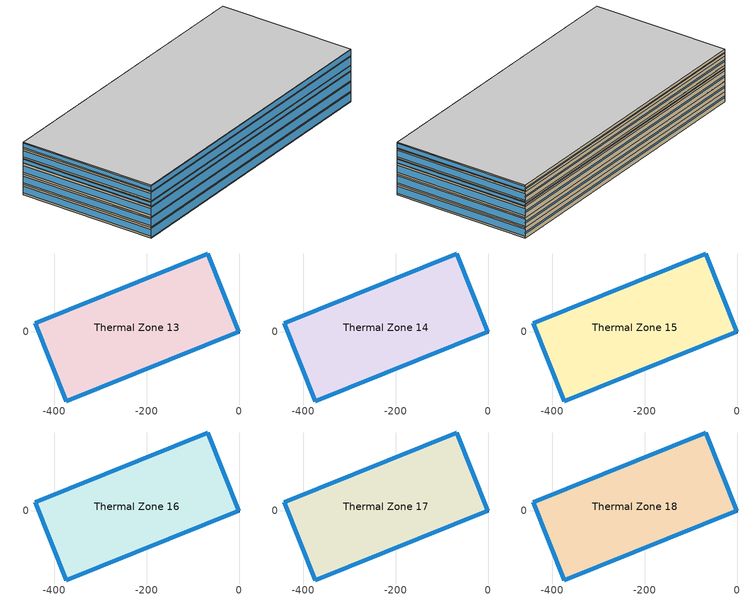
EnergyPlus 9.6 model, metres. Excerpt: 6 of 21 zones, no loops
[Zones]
Thermal Zone 13
 floor to Thermal Zone 12 (Interior Floor): 0,0 -373.96,-151.09 -442.19,17.78 -68.23,168.87 z104.89
 wall outside (Ext Wall): -442.19,17.78 -373.96,-151.09 0,0 -68.23,168.87 -442.19,17.78 z104.89:118.45
 window (Ext Window): -442.18,17.77 -373.96,-151.08 z107.47:115.87; 0,0.01 -68.22,168.86 z107.13:116.21; -373.95,-151.09 -0.01,0 z106.11:117.23; -68.24,168.86 -442.18,17.78 z110.72:112.62
Thermal Zone 14
 floor to Thermal Zone 13 (Interior Floor): 0,0 -373.96,-151.09 -442.19,17.78 -68.23,168.87 z118.45
 wall outside (Ext Wall): -442.19,17.78 -373.96,-151.09 0,0 -68.23,168.87 -442.19,17.78 z118.45:132.07
 window (Ext Window): -442.18,17.77 -373.96,-151.08 z121.04:129.48; 0,0.01 -68.22,168.86 z120.7:129.82; -373.95,-151.09 -0.01,0 z119.68:130.84; -68.24,168.86 -442.18,17.78 z124.31:126.21
Thermal Zone 15
 floor to Thermal Zone 14 (Interior Floor): 0,0 -373.96,-151.09 -442.19,17.78 -68.23,168.87 z132.07
 wall outside (Ext Wall): -442.19,17.78 -373.96,-151.09 0,0 -68.23,168.87 -442.19,17.78 z132.07:146.32
 window (Ext Window): -442.18,17.77 -373.96,-151.08 z134.78:143.61; 0,0.01 -68.22,168.86 z134.42:143.97; -373.95,-151.09 -0.01,0 z133.35:145.04; -68.24,168.86 -442.18,17.78 z138.2:140.19
Thermal Zone 16
 floor to Thermal Zone 15 (Interior Floor): 0,0 -373.96,-151.09 -442.19,17.78 -68.23,168.87 z146.32
 wall outside (Ext Wall): -442.19,17.78 -373.96,-151.09 0,0 -68.23,168.87 -442.19,17.78 z146.32:153.06
 window (Ext Window): -442.18,17.77 -373.96,-151.08 z147.6:151.78; 0,0.01 -68.22,168.86 z147.43:151.95; -373.95,-151.09 -0.01,0 z146.93:152.45; -68.24,168.86 -442.18,17.78 z149.22:150.16
Thermal Zone 17
 floor to Thermal Zone 16 (Interior Floor): 0,0 -373.96,-151.09 -442.19,17.78 -68.23,168.87 z153.06
 wall outside (Ext Wall): -442.19,17.78 -373.96,-151.09 0,0 -68.23,168.87 -442.19,17.78 z153.06:165.94
 window (Ext Window): -442.18,17.77 -373.96,-151.08 z155.51:163.49; 0,0.01 -68.22,168.86 z155.19:163.81; -373.95,-151.09 -0.01,0 z154.22:164.78; -68.24,168.86 -442.18,17.78 z158.6:160.4
Thermal Zone 18
 floor to Thermal Zone 17 (Interior Floor): 0,0 -373.96,-151.09 -442.19,17.78 -68.23,168.87 z165.94
 wall outside (Ext Wall): -442.19,17.78 -373.96,-151.09 0,0 -68.23,168.87 -442.19,17.78 z165.94:174.53
 window (Ext Window): -442.18,17.77 -373.96,-151.08 z167.57:172.9; 0,0.01 -68.22,168.86 z167.36:173.11; -373.95,-151.09 -0.01,0 z166.71:173.76; -68.24,168.86 -442.18,17.78 z169.63:170.84
 ceiling to Thermal Zone 19 (Interior Ceiling): -68.23,168.87 -442.19,17.78 -373.96,-151.09 0,0 z174.53
[Building]
Building 1: North Axis {deg}=-0
[Site:Location]
Washington Dc Dulles IntL Ar: Latitude {deg}=38.98; Longitude {deg}=-77.47; Time Zone {hr}=-5; Elevation {m}=82
[SizingPeriod:DesignDay] Month=7; Day of Month=21; Day Type=SummerDesignDay; Daily Dry-Bulb Temperature Range {deltaC}=14.4; Dry-Bulb Temperature Range Modifier Type=DefaultMultipliers; Barometric Pressure {Pa}=86790; Wind Speed {m/s}=5; Wind Direction {deg}=340; Rain Indicator=No; Snow Indicator=No; Daylight Saving Time Indicator=No; Solar Model Indicator=ASHRAETau; ASHRAE Clear Sky Optical Depth for Beam Irradiance (taub)=0.339; ASHRAE Clear Sky Optical Depth for Diffuse Irradiance (taud)=2.366; Begin Environment Reset Mode=FullResetAtBeginEnvironment
Name | Maximum Dry-Bulb Temperature {C} | Humidity Condition Type | Wetbulb or DewPoint at Maximum Dry-Bulb {C} | Enthalpy at Maximum Dry-Bulb {J/kg}
SALT-LAKE-CITY-IAP Ann Clg .4% Condns DB=>MWB | 36.5 | Wetbulb | 17.1
SALT-LAKE-CITY-IAP Ann Clg .4% Condns DP=>MDB | 22.5 | Dewpoint | 15.6
SALT-LAKE-CITY-IAP Ann Clg .4% Condns Enth=>MDB | 30.8 | Enthalpy |  | 59300
SALT-LAKE-CITY-IAP Ann Clg .4% Condns WB=>MDB | 31.2 | Wetbulb | 19
[Material] Thermal Absorptance=0.9
Name | Roughness | Thickness m | Conductivity W/m-K | Density kg/m3 | Specific Heat J/kg-K | Solar Absorptance | Visible Absorptance
wall concrete | MediumRough | 0.03 | 0.5 | 2243 | 837 | 0.65 | 0.65
Wall Insulation [18] | MediumRough | 0.1693 | 0.049 | 265 | 836.8 | 0.7 | 0.7
F16 Acoustic tile | MediumSmooth | 0.0191 | 0.06 | 368 | 590 | 0.3 | 0.3
M11 100mm lightweight concrete | MediumRough | 0.1016 | 0.53 | 1280 | 840 | 0.5 | 0.5
[Material:AirGap]
F05 Ceiling air space resistance: Thermal Resistance m2-K/W=0.18
[WindowMaterial:SimpleGlazingSystem]
Window Material Simple Glazing System: U-Factor W/m2-K=1.8; Solar Heat Gain Coefficient=0.3
[Construction]
Ext Wall: wall concrete, Wall Insulation [18]
Ext Window: Window Material Simple Glazing System
Interior Ceiling: M11 100mm lightweight concrete, F05 Ceiling air space resistance, F16 Acoustic tile
Interior Floor: F16 Acoustic tile, F05 Ceiling air space resistance, M11 100mm lightweight concrete
[Zone]
Thermal Zone 13: 248, 0, 0, 104.89, , 1, , , , , , Yes
Thermal Zone 14: 248, 0, 0, 118.45, , 1, , , , , , Yes
Thermal Zone 15: 248, 0, 0, 132.07, , 1, , , , , , Yes
Thermal Zone 16: 248, 0, 0, 146.32, , 1, , , , , , Yes
Thermal Zone 17: 248, 0, 0, 153.06, , 1, , , , , , Yes
Thermal Zone 18: 248, 0, 0, 165.94, , 1, , , , , , Yes
